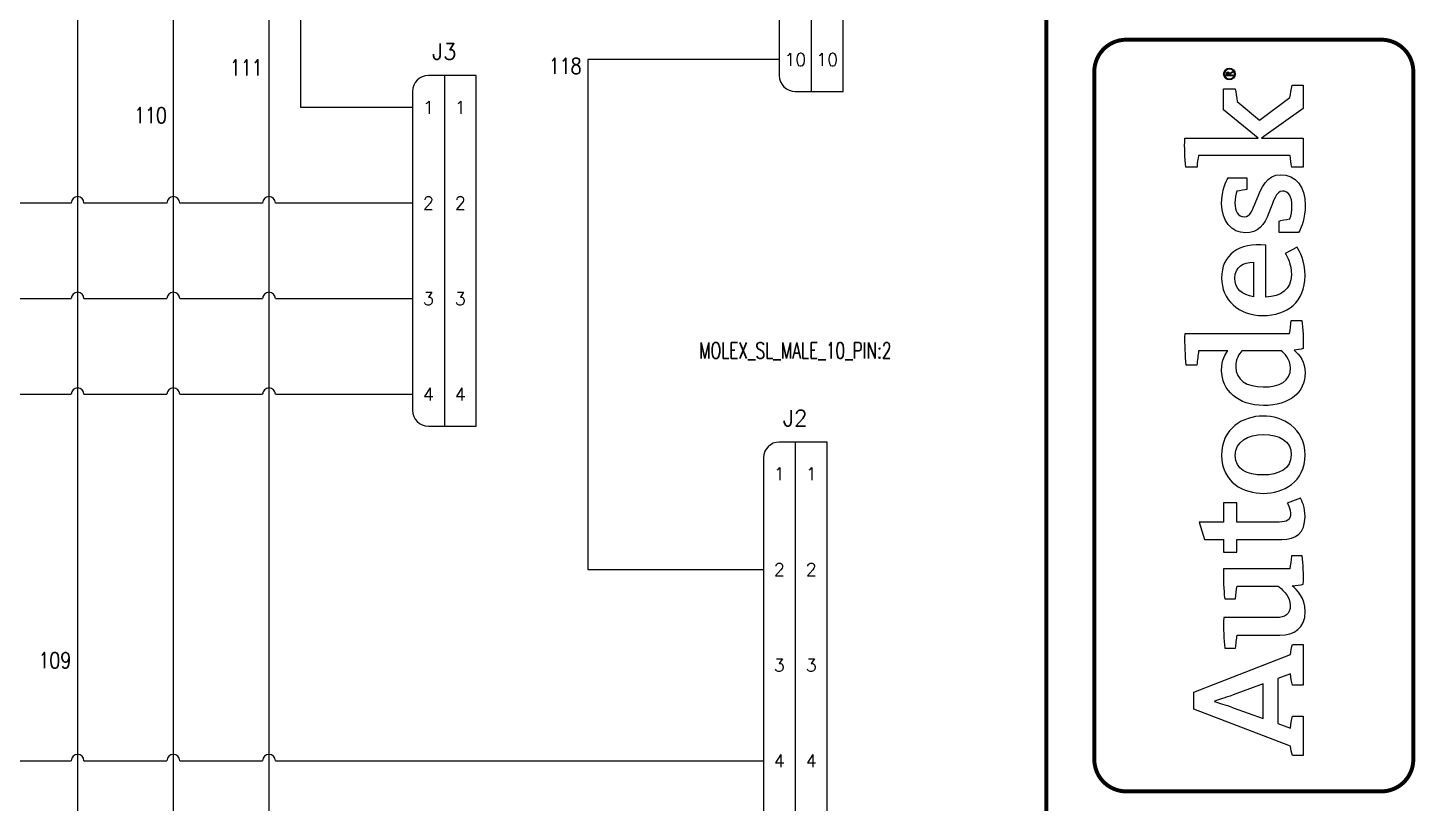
# Model space of a CAD drawing. Header units: inches. Extents: x 0 to 33.5, y 0 to 22.4.
# Drawn here: x 22.61 to 33.48, y 5.79 to 11.88 of the extents above; entities that cross this region are included whole.
import ezdxf
from ezdxf.enums import TextEntityAlignment as Align

# ---------------------------------------------------------------- set-up
doc = ezdxf.new("R2010")
doc.units = ezdxf.units.IN
doc.header["$MEASUREMENT"] = 0
for name, color, linetype in [('16AWG-GRNYEL', 60, 'Continuous'), ('18AWG-GRY', 9, 'Continuous'), ('20AWG-BLU', 4, 'Continuous'), ('20AWG-GRN', 3, 'Continuous'), ('20AWG-ORG', 30, 'Continuous'), ('20AWG-RED', 1, 'Continuous'), ('20AWG-VIO', 6, 'Continuous'), ('20AWG-YEL', 2, 'Continuous'), ('DESC', 150, 'Continuous'), ('LAYER_1', 160, 'Continuous'), ('MISC', 7, 'Continuous'), ('SYMS', 7, 'Continuous'), ('TAGS', 150, 'Continuous'), ('TERMS', 123, 'Continuous'), ('TITLE', 7, 'Continuous'), ('WIRENO', 72, 'Continuous')]:
    doc.layers.add(name, color=color, linetype=linetype)
doc.styles.add('ITALIC', font='ITALIC')
doc.styles.add('SIMPLEX', font='SIMPLEX')
doc.styles.add('WD', font='romans.shx')

# ---------------------------------------------------------------- blocks, each defined once
blk = doc.blocks.new('AI9-BLK2')
at = {"layer": 'LAYER_1', "color": 7}
blk.add_circle((0, 0), 2.03, dxfattribs=at)
blk.add_open_spline([(1.73, 0), (1.73, -1.02), (0.99, -1.75), (-0.01, -1.75), (-0.99, -1.75), (-1.73, -1.02), (-1.73, 0), (-1.73, 1.01), (-0.99, 1.75), (-0.01, 1.75), (0.99, 1.75), (1.73, 1.01), (1.73, 0)], degree=3, knots=[0, 0, 0, 0, 1, 1, 1, 2, 2, 2, 3, 3, 3, 4, 4, 4, 4], dxfattribs=at)
blk = doc.blocks.new('AI9-BLK1')
at = {"layer": 'LAYER_1', "color": 7}
for points, knots in [([(0.67, -1.05), (0.67, -1.05), (0.18, -0.36), (0.18, -0.36), (0.09, -0.24), (0.03, -0.15), (-0.06, -0.08), (0.29, -0.04), (0.5, 0.15), (0.5, 0.46), (0.5, 0.77), (0.28, 1.05), (-0.15, 1.05), (-0.15, 1.05), (-0.84, 1.05), (-0.84, 1.05), (-0.84, 1.05), (-0.84, -1.05), (-0.84, -1.05), (-0.84, -1.05), (-0.54, -1.05), (-0.54, -1.05), (-0.54, -1.05), (-0.54, -0.11), (-0.54, -0.11), (-0.37, -0.11), (-0.31, -0.16), (-0.2, -0.31), (-0.2, -0.31), (0.3, -1.05), (0.3, -1.05), (0.3, -1.05), (0.67, -1.05), (0.67, -1.05)], [0, 0, 0, 0, 1, 1, 1, 2, 2, 2, 3, 3, 3, 4, 4, 4, 5, 5, 5, 6, 6, 6, 7, 7, 7, 8, 8, 8, 9, 9, 9, 10, 10, 10, 11, 11, 11, 11]), ([(0.17, 0.46), (0.17, 0.16), (-0.08, 0.13), (-0.32, 0.13), (-0.32, 0.13), (-0.54, 0.13), (-0.54, 0.13), (-0.54, 0.13), (-0.54, 0.79), (-0.54, 0.79), (-0.54, 0.79), (-0.22, 0.79), (-0.22, 0.79), (0.06, 0.79), (0.17, 0.66), (0.17, 0.46)], [0, 0, 0, 0, 1, 1, 1, 2, 2, 2, 3, 3, 3, 4, 4, 4, 5, 5, 5, 5])]:
    blk.add_open_spline(points, degree=3, knots=knots, dxfattribs=at)
blk = doc.blocks.new('LOGO')
for points, knots in [([(147.12, 4.68), (147.07, 5.37), (147.05, 6.12), (147.05, 6.92), (147.05, 6.92), (147.05, 41.08), (147.05, 41.08), (143.39, 41.25), (139.27, 41.02), (136.06, 40.68), (136.06, 40.68), (136.06, 36.96), (136.06, 36.96), (137.72, 36.84), (139.61, 36.61), (140.98, 36.38), (140.98, 36.38), (140.99, 36.38), (140.99, 36.38), (140.99, 36.38), (140.99, 26.2), (140.99, 26.2), (139.96, 27.06), (137.95, 28.38), (134.29, 28.38), (127.26, 28.38), (121.99, 22.6), (121.99, 13.79), (121.99, 4.52), (126.57, -0.69), (133.38, -0.69), (137.1, -0.69), (139.61, 1.09), (141.27, 3.09), (141.33, 2.12), (141.61, 0.63), (141.84, 0), (145.22, -0.17), (148.71, 0.06), (151.68, 0.4), (151.68, 0.4), (151.68, 4.12), (151.68, 4.12), (150.22, 4.23), (148.43, 4.45), (147.12, 4.68)], [0, 0, 0, 0, 1, 1, 1, 2, 2, 2, 3, 3, 3, 4, 4, 4, 5, 5, 5, 6, 6, 6, 7, 7, 7, 8, 8, 8, 9, 9, 9, 10, 10, 10, 11, 11, 11, 12, 12, 12, 13, 13, 13, 14, 14, 14, 15, 15, 15, 15]), ([(229.37, 4.57), (229.37, 4.57), (221.51, 15.23), (221.51, 15.23), (221.51, 15.23), (227.98, 23.01), (227.98, 23.01), (229.35, 23.12), (231.27, 23.34), (232.41, 23.63), (232.41, 23.63), (232.41, 27.69), (232.41, 27.69), (232.41, 27.69), (225.02, 27.69), (225.02, 27.69), (225.02, 27.69), (215.2, 15.61), (215.2, 15.61), (215.2, 15.61), (215.2, 41.19), (215.2, 41.19), (211.84, 41.34), (208.17, 41.17), (205.13, 40.88), (205.13, 40.88), (205.13, 36.94), (205.13, 36.94), (206.54, 36.82), (208.02, 36.64), (209.13, 36.45), (209.13, 36.45), (209.13, 4.51), (209.13, 4.51), (207.75, 4.41), (206.35, 4.21), (205.07, 3.95), (205.07, 3.95), (205.07, 0), (205.07, 0), (205.07, 0), (215.2, 0), (215.2, 0), (215.2, 0), (215.2, 14.46), (215.2, 14.46), (215.2, 14.46), (225.55, 0), (225.55, 0), (225.55, 0), (233.71, 0), (233.71, 0), (233.71, 0), (233.71, 3.82), (233.71, 3.82), (232.17, 4.17), (230.63, 4.4), (229.37, 4.57)], [0, 0, 0, 0, 1, 1, 1, 2, 2, 2, 3, 3, 3, 4, 4, 4, 5, 5, 5, 6, 6, 6, 7, 7, 7, 8, 8, 8, 9, 9, 9, 10, 10, 10, 11, 11, 11, 12, 12, 12, 13, 13, 13, 14, 14, 14, 15, 15, 15, 16, 16, 16, 17, 17, 17, 18, 18, 18, 19, 19, 19, 19]), ([(35.2, 4.35), (35.2, 4.35), (22.07, 38.1), (22.07, 38.1), (22.07, 38.1), (16.08, 38.1), (16.08, 38.1), (16.08, 38.1), (3.2, 4.35), (3.2, 4.35), (2.17, 4.23), (0.92, 4), (0, 3.72), (0, 3.72), (0, 0), (0, 0), (0, 0), (13.72, 0), (13.72, 0), (13.72, 0), (13.72, 3.72), (13.72, 3.72), (12.41, 4), (10.86, 4.29), (9.49, 4.4), (9.49, 4.4), (11.09, 8.81), (11.09, 8.81), (11.09, 8.81), (26.77, 8.81), (26.77, 8.81), (26.77, 8.81), (28.39, 4.35), (28.39, 4.35), (27.02, 4.23), (25.77, 4), (24.51, 3.72), (24.51, 3.72), (24.51, 0), (24.51, 0), (24.51, 0), (38.69, 0), (38.69, 0), (38.69, 0), (38.69, 3.72), (38.69, 3.72), (37.89, 3.95), (36, 4.35), (35.2, 4.35)], [0, 0, 0, 0, 1, 1, 1, 2, 2, 2, 3, 3, 3, 4, 4, 4, 5, 5, 5, 6, 6, 6, 7, 7, 7, 8, 8, 8, 9, 9, 9, 10, 10, 10, 11, 11, 11, 12, 12, 12, 13, 13, 13, 14, 14, 14, 15, 15, 15, 16, 16, 16, 16]), ([(70.82, 23.06), (70.82, 23.06), (70.82, 27.69), (70.82, 27.69), (70.82, 27.69), (75.28, 27.69), (75.28, 27.69), (75.28, 27.69), (75.28, 34.33), (75.28, 34.33), (75.28, 34.33), (81.35, 36.24), (81.35, 36.24), (81.35, 36.24), (81.35, 27.69), (81.35, 27.69), (81.35, 27.69), (88.04, 27.69), (88.04, 27.69), (88.04, 27.69), (88.04, 23.06), (88.04, 23.06), (88.04, 23.06), (81.35, 23.06), (81.35, 23.06), (81.35, 23.06), (81.35, 8.35), (81.35, 8.35), (81.35, 5.61), (82.09, 4.35), (84.32, 4.35), (85.98, 4.35), (87.47, 5.15), (87.98, 5.49), (87.98, 5.49), (89.7, 0.92), (89.7, 0.92), (88.67, 0.34), (86.5, -0.69), (83.24, -0.69), (77.57, -0.69), (75.28, 2.4), (75.28, 7.38), (75.28, 7.38), (75.28, 23.06), (75.28, 23.06), (75.28, 23.06), (70.82, 23.06), (70.82, 23.06)], [0, 0, 0, 0, 1, 1, 1, 2, 2, 2, 3, 3, 3, 4, 4, 4, 5, 5, 5, 6, 6, 6, 7, 7, 7, 8, 8, 8, 9, 9, 9, 10, 10, 10, 11, 11, 11, 12, 12, 12, 13, 13, 13, 14, 14, 14, 15, 15, 15, 16, 16, 16, 16]), ([(12.84, 13.84), (12.84, 13.84), (16.64, 24.31), (16.64, 24.31), (17.79, 27.46), (18.19, 28.83), (18.82, 30.89), (18.82, 30.89), (18.93, 30.89), (18.93, 30.89), (19.56, 28.89), (19.96, 27.52), (21.1, 24.31), (21.1, 24.31), (24.91, 13.84), (24.91, 13.84), (24.91, 13.84), (12.84, 13.84), (12.84, 13.84)], [0, 0, 0, 0, 1, 1, 1, 2, 2, 2, 3, 3, 3, 4, 4, 4, 5, 5, 5, 6, 6, 6, 6]), ([(59.65, -0.06), (59.48, 0.63), (59.2, 2.57), (59.14, 3.83), (57.76, 2), (54.9, -0.74), (50.21, -0.74), (44.21, -0.74), (41.98, 3.15), (41.98, 8.07), (41.98, 8.07), (41.98, 22.94), (41.98, 22.94), (40.6, 23.17), (38.77, 23.4), (37.34, 23.51), (37.34, 23.51), (37.34, 27.29), (37.34, 27.29), (40.32, 27.57), (44.38, 27.8), (48.04, 27.63), (48.04, 27.63), (48.04, 9.33), (48.04, 9.33), (48.04, 6.24), (49.13, 4.46), (52.27, 4.46), (55.76, 4.46), (58.39, 7.89), (58.97, 8.64), (58.97, 8.64), (58.97, 23), (58.97, 23), (57.76, 23.17), (56.05, 23.4), (54.62, 23.51), (54.62, 23.51), (54.62, 27.29), (54.62, 27.29), (57.59, 27.69), (61.54, 27.8), (65.03, 27.69), (65.03, 27.69), (65.03, 4.63), (65.03, 4.63), (66.35, 4.4), (68.12, 4.18), (69.61, 4.06), (69.61, 4.06), (69.61, 0.34), (69.61, 0.34), (66.69, 0), (62.97, -0.23), (59.65, -0.06)], [0, 0, 0, 0, 1, 1, 1, 2, 2, 2, 3, 3, 3, 4, 4, 4, 5, 5, 5, 6, 6, 6, 7, 7, 7, 8, 8, 8, 9, 9, 9, 10, 10, 10, 11, 11, 11, 12, 12, 12, 13, 13, 13, 14, 14, 14, 15, 15, 15, 16, 16, 16, 17, 17, 17, 18, 18, 18, 18]), ([(104.75, -0.69), (95.2, -0.69), (91.36, 6.98), (91.36, 13.79), (91.36, 20.6), (95.08, 28.38), (104.64, 28.38), (114.13, 28.38), (118.31, 20.77), (118.31, 13.96), (118.31, 7.21), (114.25, -0.69), (104.75, -0.69)], [0, 0, 0, 0, 1, 1, 1, 2, 2, 2, 3, 3, 3, 4, 4, 4, 4]), ([(167.59, 4.06), (171.42, 4.06), (173.77, 5.49), (175.03, 6.24), (175.03, 6.24), (177.14, 2.06), (177.14, 2.06), (175.54, 1.09), (172.57, -0.69), (167.19, -0.69), (158.15, -0.69), (153.35, 5.49), (153.35, 14.02), (153.35, 22.48), (158.9, 28.38), (166.45, 28.38), (174.57, 28.38), (178.75, 22.48), (177.89, 12.93), (177.89, 12.93), (159.75, 12.93), (159.75, 12.93), (160.04, 7.89), (162.33, 4.06), (167.59, 4.06)], [0, 0, 0, 0, 1, 1, 1, 2, 2, 2, 3, 3, 3, 4, 4, 4, 5, 5, 5, 6, 6, 6, 7, 7, 7, 8, 8, 8, 8]), ([(193.34, 16.37), (190.23, 17.59), (187.77, 18.32), (187.77, 20.51), (187.77, 22.57), (189.85, 23.75), (192.61, 23.75), (194.13, 23.75), (195.63, 23.45), (196.75, 23.05), (196.92, 21.88), (197.07, 20.09), (197.32, 19.59), (197.32, 19.59), (201.33, 19.59), (201.33, 19.59), (201.33, 19.59), (201.33, 26.12), (201.33, 26.12), (200.23, 26.79), (197.13, 28.37), (192.35, 28.37), (186.46, 28.37), (182.17, 24.96), (182.17, 20.07), (182.17, 15.66), (184.93, 13.39), (189.13, 11.89), (193.39, 10.37), (196.74, 9.33), (196.74, 7.16), (196.74, 5.06), (194.96, 3.86), (191.41, 3.86), (189.95, 3.86), (188.14, 4.14), (187.03, 4.55), (186.85, 5.85), (186.59, 7.84), (186.3, 8.37), (186.3, 8.37), (182.29, 8.37), (182.29, 8.37), (182.29, 8.37), (182.29, 1.6), (182.29, 1.6), (182.29, 1.6), (182.29, 1.6), (182.29, 1.6), (184.06, 0.46), (187.46, -0.76), (191.78, -0.76), (198.3, -0.76), (202.45, 2.57), (202.45, 7.83), (202.45, 12.53), (197.83, 14.62), (193.34, 16.37)], [0, 0, 0, 0, 1, 1, 1, 2, 2, 2, 3, 3, 3, 4, 4, 4, 5, 5, 5, 6, 6, 6, 7, 7, 7, 8, 8, 8, 9, 9, 9, 10, 10, 10, 11, 11, 11, 12, 12, 12, 13, 13, 13, 14, 14, 14, 15, 15, 15, 16, 16, 16, 17, 17, 17, 18, 18, 18, 19, 19, 19, 19]), ([(104.52, 23.63), (99.6, 23.63), (97.77, 19.45), (97.77, 13.96), (97.77, 8.47), (99.89, 4.12), (104.81, 4.12), (109.78, 4.12), (111.84, 8.24), (111.84, 13.79), (111.84, 19.28), (109.5, 23.63), (104.52, 23.63)], [0, 0, 0, 0, 1, 1, 1, 2, 2, 2, 3, 3, 3, 4, 4, 4, 4]), ([(140.99, 7.61), (140.3, 6.69), (138.18, 4.35), (135.04, 4.35), (130.46, 4.35), (128.46, 8.12), (128.46, 13.84), (128.46, 19.62), (130.92, 23.46), (135.38, 23.46), (138.3, 23.46), (139.9, 22.31), (140.99, 21.34), (140.99, 21.34), (140.99, 7.61), (140.99, 7.61)], [0, 0, 0, 0, 1, 1, 1, 2, 2, 2, 3, 3, 3, 4, 4, 4, 5, 5, 5, 5]), ([(172, 17.28), (171.88, 20.77), (170.39, 23.74), (166.33, 23.74), (162.61, 23.74), (160.55, 21.22), (159.92, 17.28), (159.92, 17.28), (172, 17.28), (172, 17.28)], [0, 0, 0, 0, 1, 1, 1, 2, 2, 2, 3, 3, 3, 3])]:
    blk.add_open_spline(points, degree=3, knots=knots)
for name, p in [('AI9-BLK2', (237.56, 25.66)), ('AI9-BLK1', (237.76, 25.67))]:
    blk.add_blockref(name, p)
blk = doc.blocks.new('NO_NUM_acade_title')
at = {"layer": 'TITLE', "const_width": 0.0312}
blk.add_lwpolyline([(30.594, 0.281), (30.594, 22.177), (30.344, 22.427), (0.281, 22.427), (0.031, 22.177), (0.031, 0.281), (0.281, 0.031), (30.344, 0.031)], close=True, dxfattribs=at)
for points in [[(31.219, 11.781, 0.414214), (30.969, 11.531, 0.414214)], [(33.469, 11.531, 0.414214), (33.219, 11.781, 0.414214)], [(30.969, 6.135, 0.414214), (31.219, 5.885, 0.414214)], [(33.219, 5.885, 0.414214), (33.469, 6.135, 0.414214)]]:
    blk.add_lwpolyline(points, format="xyb", dxfattribs=at)
for points in [[(31.219, 11.781), (33.219, 11.781)], [(31.219, 5.885), (33.219, 5.885)]]:
    blk.add_lwpolyline(points, dxfattribs=at)
at = {"layer": 'TITLE', "color": 7, "const_width": 0.0312}
for points in [[(30.969, 11.531), (30.969, 6.135)], [(33.469, 11.531), (33.469, 6.135)]]:
    blk.add_lwpolyline(points, dxfattribs=at)
at = {"xscale": 0.02250000000000085, "yscale": 0.02250000000000085, "zscale": 0.02250000000000085, "rotation": 90}
blk.add_blockref('LOGO', (32.605, 6.167), dxfattribs=at)
at = {"layer": 'TITLE', "color": 1, "style": 'ITALIC'}
for tag, height, p in [('TITLE#1', 0.125, (32.156, 3.406)), ('TITLE#2', 0.125, (32.156, 3.204)), ('TITLE#3', 0.125, (32.156, 3.001)), ('TITLE#4', 0.125, (32.156, 2.799)), ('DWG#', 0.2, (32.156, 0.826))]:
    blk.add_attdef(tag, text='', height=height, dxfattribs=at).set_placement(p, align=Align.CENTER)
at = {"layer": 'TITLE', "color": 1, "style": 'SIMPLEX'}
blk.add_attdef('CAD#', (30.826, 1.958), '', height=0.0938, rotation=90, dxfattribs=at)
at = {"layer": 'TITLE', "color": 1}
for tag, p, height, style in [('ENGINEER', (31.237, 1.958), 0.0938, 'ITALIC'), ('CHKDBY', (32.424, 1.958), 0.0938, 'ITALIC'), ('JOB#', (31.464, 1.644), 0.0938, 'SIMPLEX'), ('DRAWNBY', (32.494, 1.644), 0.0938, 'ITALIC'), ('SCALE', (31.353, 1.344), 0.0938, 'SIMPLEX'), ('DATE', (32.408, 1.344), 0.0938, 'SIMPLEX'), ('SHTS', (32.532, 0.25), 0.2, 'ITALIC')]:
    blk.add_attdef(tag, p, '', height=height, dxfattribs=dict(at, style=style))
at = {"layer": 'TITLE', "color": 1, "style": 'ITALIC'}
blk.add_attdef('SH#', text='', height=0.2, dxfattribs=at).set_placement((31.881, 0.25), align=Align.RIGHT)
at = {"layer": 'TITLE', "color": 7, "flags": 9}
blk.add_attdef('WD_TB', (31.219, 0.031), '', height=0.125, dxfattribs=at)
blk = doc.blocks.new('HCN1_1PJ_1D91')
at = {"layer": 'SYMS'}
for p, q in [((0, 0.25), (0, -7)), ((0.25, -7), (0.25, 0.25)), ((-0.25, 0.125), (-0.25, -6.875)), ((-0.125, -7), (0.25, -7))]:
    blk.add_line(p, q, dxfattribs=at)
blk.add_arc((-0.125, -6.875), 0.125, 180, 270, dxfattribs=at)
at = {"style": 'WD', "flags": 1}
blk.add_attdef('WD_JUMPERS', (0, 0), '', height=0.01, dxfattribs=at)
at = {"layer": 'SYMS', "style": 'WD', "width": 0.7}
for tag, p in [('INST', (-0.006, 1.25)), ('LOC', (-0.006, 1.08)), ('DESC1', (0, 0.906)), ('DESC2', (0, 0.725)), ('DESC3', (0, 0.55))]:
    blk.add_attdef(tag, text='', height=0.125, dxfattribs=at).set_placement(p, align=Align.CENTER)
at = {"layer": 'SYMS', "style": 'WD'}
blk.add_attdef('TAG1', text='', height=0.125, dxfattribs=at).set_placement((0, 0.375), align=Align.CENTER)
at = {"layer": 'SYMS', "linetype": 'Continuous', "style": 'WD', "flags": 8}
for tag, p in [('TERMDESC01P', (-0.35, 0.05)), ('TERMDESC02P', (-0.35, -0.7)), ('TERMDESC03P', (-0.35, -1.45)), ('TERMDESC04P', (-0.35, -2.2)), ('TERMDESC05P', (-0.35, -2.95)), ('TERMDESC06P', (-0.35, -3.7)), ('TERMDESC07P', (-0.35, -4.45)), ('TERMDESC08P', (-0.35, -5.2)), ('TERMDESC09P', (-0.35, -5.95)), ('TERMDESC10P', (-0.35, -6.7))]:
    blk.add_attdef(tag, text='', height=0.1, dxfattribs=at).set_placement(p, align=Align.RIGHT)
at = {"layer": 'SYMS', "style": 'WD'}
for tag, p, flags in [('ACE_FLAG', (0.048, 0.134), 9), ('FAMILY', (0.048, 0.121), 9), ('WDBLKNAM', (0.175, 0.125), 9), ('X4TERM01P', (-0.25, 0), 1), ('GENDER', (0.109, 0.08), 9), ('X1TERM01J', (0.25, 0), 1), ('X4TERM02P', (-0.25, -0.75), 1), ('X1TERM02J', (0.25, -0.75), 1), ('X4TERM03P', (-0.25, -1.5), 1), ('X1TERM03J', (0.25, -1.5), 1), ('X4TERM04P', (-0.25, -2.25), 1), ('X1TERM04J', (0.25, -2.25), 1), ('X4TERM05P', (-0.25, -3), 1), ('X1TERM05J', (0.25, -3), 1), ('X4TERM06P', (-0.25, -3.75), 1), ('X1TERM06J', (0.25, -3.75), 1), ('X4TERM07P', (-0.25, -4.5), 1), ('X1TERM07J', (0.25, -4.5), 1), ('X4TERM08P', (-0.25, -5.25), 1), ('X1TERM08J', (0.25, -5.25), 1), ('X4TERM09P', (-0.25, -6), 1), ('X1TERM09J', (0.25, -6), 1), ('X4TERM10P', (-0.25, -6.75), 1), ('X1TERM10J', (0.25, -6.75), 1), ('X8LINK', (0, -7.125), 1)]:
    blk.add_attdef(tag, p, '', height=0.01, dxfattribs=dict(at, flags=flags))
at = {"layer": 'SYMS', "linetype": 'Continuous', "style": 'WD', "flags": 8}
for tag, p in [('TERMDESC01J', (0.35, 0.05)), ('TERMDESC02J', (0.35, -0.7)), ('TERMDESC03J', (0.35, -1.45)), ('TERMDESC04J', (0.35, -2.2)), ('TERMDESC05J', (0.35, -2.95)), ('TERMDESC06J', (0.35, -3.7)), ('TERMDESC07J', (0.35, -4.45)), ('TERMDESC08J', (0.35, -5.2)), ('TERMDESC09J', (0.35, -5.95)), ('TERMDESC10J', (0.35, -6.7))]:
    blk.add_attdef(tag, p, '', height=0.1, dxfattribs=at)
for tag, p in [('TERM01P', (-0.125, 0)), ('TERM01J', (0.125, 0)), ('TERM02P', (-0.125, -0.75)), ('TERM02J', (0.125, -0.75)), ('TERM03P', (-0.125, -1.5)), ('TERM03J', (0.125, -1.5)), ('TERM04P', (-0.125, -2.25)), ('TERM04J', (0.125, -2.25)), ('TERM05P', (-0.125, -3)), ('TERM05J', (0.125, -3)), ('TERM06P', (-0.125, -3.75)), ('TERM06J', (0.125, -3.75)), ('TERM07P', (-0.125, -4.5)), ('TERM07J', (0.125, -4.5)), ('TERM08P', (-0.125, -5.25)), ('TERM08J', (0.125, -5.25)), ('TERM09P', (-0.125, -6)), ('TERM09J', (0.125, -6)), ('TERM10P', (-0.125, -6.75)), ('TERM10J', (0.125, -6.75))]:
    blk.add_attdef(tag, text='', height=0.1, dxfattribs=at).set_placement(p, align=Align.MIDDLE_CENTER)
at = {"layer": 'SYMS', "color": 7, "style": 'WD'}
for tag, p in [('X4_TINY_DOT_DONT_REMOVE_01P', (-0.25, 0)), ('X1_TINY_DOT_DONT_REMOVE_01J', (0.25, 0)), ('X4_TINY_DOT_DONT_REMOVE_02P', (-0.25, -0.75)), ('X1_TINY_DOT_DONT_REMOVE_02J', (0.25, -0.75)), ('X4_TINY_DOT_DONT_REMOVE_03P', (-0.25, -1.5)), ('X1_TINY_DOT_DONT_REMOVE_03J', (0.25, -1.5)), ('X4_TINY_DOT_DONT_REMOVE_04P', (-0.25, -2.25)), ('X1_TINY_DOT_DONT_REMOVE_04J', (0.25, -2.25)), ('X4_TINY_DOT_DONT_REMOVE_05P', (-0.25, -3)), ('X1_TINY_DOT_DONT_REMOVE_05J', (0.25, -3)), ('X4_TINY_DOT_DONT_REMOVE_06P', (-0.25, -3.75)), ('X1_TINY_DOT_DONT_REMOVE_06J', (0.25, -3.75)), ('X4_TINY_DOT_DONT_REMOVE_07P', (-0.25, -4.5)), ('X1_TINY_DOT_DONT_REMOVE_07J', (0.25, -4.5)), ('X4_TINY_DOT_DONT_REMOVE_08P', (-0.25, -5.25)), ('X1_TINY_DOT_DONT_REMOVE_08J', (0.25, -5.25)), ('X4_TINY_DOT_DONT_REMOVE_09P', (-0.25, -6)), ('X1_TINY_DOT_DONT_REMOVE_09J', (0.25, -6)), ('X4_TINY_DOT_DONT_REMOVE_10P', (-0.25, -6.75)), ('X1_TINY_DOT_DONT_REMOVE_10J', (0.25, -6.75))]:
    blk.add_attdef(tag, p, '', height=0.0001, dxfattribs=at)
at = {"layer": 'SYMS', "linetype": 'Continuous', "style": 'WD', "flags": 9}
for tag, p in [('ASSYCODE', (0.046, 0.065)), ('MFG', (0.051, 0.078)), ('CAT', (0.052, 0.098))]:
    blk.add_attdef(tag, text='', height=0.01, dxfattribs=at).set_placement(p, align=Align.CENTER)
at = {"layer": 'SYMS', "linetype": 'Continuous', "style": 'WD', "flags": 8}
for tag, p in [('X4WIRE01P', (-0.35, -0.05)), ('X4WIRE02P', (-0.35, -0.8)), ('X4WIRE03P', (-0.35, -1.55)), ('X4WIRE04P', (-0.35, -2.3)), ('X4WIRE05P', (-0.35, -3.05)), ('X4WIRE06P', (-0.35, -3.8)), ('X4WIRE07P', (-0.35, -4.55)), ('X4WIRE08P', (-0.35, -5.3)), ('X4WIRE09P', (-0.35, -6.05)), ('X4WIRE10P', (-0.35, -6.8))]:
    blk.add_attdef(tag, text='', height=0.1, dxfattribs=at).set_placement(p, align=Align.TOP_RIGHT)
for tag, p in [('X1WIRE01J', (0.35, -0.05)), ('X1WIRE02J', (0.35, -0.8)), ('X1WIRE03J', (0.35, -1.55)), ('X1WIRE04J', (0.35, -2.3)), ('X1WIRE05J', (0.35, -3.05)), ('X1WIRE06J', (0.35, -3.8)), ('X1WIRE07J', (0.35, -4.55)), ('X1WIRE08J', (0.35, -5.3)), ('X1WIRE09J', (0.35, -6.05)), ('X1WIRE10J', (0.35, -6.8))]:
    blk.add_attdef(tag, text='', height=0.1, dxfattribs=at).set_placement(p, align=Align.TOP_LEFT)
blk = doc.blocks.new('HCN1_1PJ_1F5A')
at = {"layer": 'SYMS'}
for p, q in [((0.25, 0.25), (-0.125, 0.25)), ((0, 0.25), (0, -2.5)), ((0.25, -2.5), (0.25, 0.25)), ((-0.25, 0.125), (-0.25, -2.375)), ((-0.125, -2.5), (0.25, -2.5))]:
    blk.add_line(p, q, dxfattribs=at)
for centre, start, end in [((-0.125, 0.125), 90, 180), ((-0.125, -2.375), 180, 270)]:
    blk.add_arc(centre, 0.125, start, end, dxfattribs=at)
at = {"style": 'WD', "flags": 1}
blk.add_attdef('WD_JUMPERS', (0, 0), '', height=0.01, dxfattribs=at)
at = {"layer": 'SYMS', "style": 'WD', "width": 0.7}
for tag, p in [('INST', (-0.006, 1.25)), ('LOC', (-0.006, 1.08)), ('DESC1', (0, 0.906)), ('DESC2', (0, 0.725)), ('DESC3', (0, 0.55))]:
    blk.add_attdef(tag, text='', height=0.125, dxfattribs=at).set_placement(p, align=Align.CENTER)
at = {"layer": 'SYMS', "style": 'WD'}
blk.add_attdef('TAG1', text='', height=0.125, dxfattribs=at).set_placement((0, 0.375), align=Align.CENTER)
at = {"layer": 'SYMS', "linetype": 'Continuous', "style": 'WD', "flags": 8}
for tag, p in [('TERMDESC01P', (-0.35, 0.05)), ('TERMDESC02P', (-0.35, -0.7)), ('TERMDESC03P', (-0.35, -1.45)), ('TERMDESC04P', (-0.35, -2.2))]:
    blk.add_attdef(tag, text='', height=0.1, dxfattribs=at).set_placement(p, align=Align.RIGHT)
at = {"layer": 'SYMS', "style": 'WD'}
for tag, p, flags in [('ACE_FLAG', (0.048, 0.134), 9), ('FAMILY', (0.048, 0.121), 9), ('WDBLKNAM', (0.175, 0.125), 9), ('X4TERM01P', (-0.25, 0), 1), ('GENDER', (0.109, 0.08), 9), ('X1TERM01J', (0.25, 0), 1), ('X4TERM02P', (-0.25, -0.75), 1), ('X1TERM02J', (0.25, -0.75), 1), ('X4TERM03P', (-0.25, -1.5), 1), ('X1TERM03J', (0.25, -1.5), 1), ('X4TERM04P', (-0.25, -2.25), 1), ('X1TERM04J', (0.25, -2.25), 1), ('X8LINK', (0, -2.625), 1)]:
    blk.add_attdef(tag, p, '', height=0.01, dxfattribs=dict(at, flags=flags))
at = {"layer": 'SYMS', "linetype": 'Continuous', "style": 'WD', "flags": 8}
for tag, p in [('TERMDESC01J', (0.35, 0.05)), ('TERMDESC02J', (0.35, -0.7)), ('TERMDESC03J', (0.35, -1.45)), ('TERMDESC04J', (0.35, -2.2))]:
    blk.add_attdef(tag, p, '', height=0.1, dxfattribs=at)
for tag, p in [('TERM01P', (-0.125, 0)), ('TERM01J', (0.125, 0)), ('TERM02P', (-0.125, -0.75)), ('TERM02J', (0.125, -0.75)), ('TERM03P', (-0.125, -1.5)), ('TERM03J', (0.125, -1.5)), ('TERM04P', (-0.125, -2.25)), ('TERM04J', (0.125, -2.25))]:
    blk.add_attdef(tag, text='', height=0.1, dxfattribs=at).set_placement(p, align=Align.MIDDLE_CENTER)
at = {"layer": 'SYMS', "color": 7, "style": 'WD'}
for tag, p in [('X4_TINY_DOT_DONT_REMOVE_01P', (-0.25, 0)), ('X1_TINY_DOT_DONT_REMOVE_01J', (0.25, 0)), ('X4_TINY_DOT_DONT_REMOVE_02P', (-0.25, -0.75)), ('X1_TINY_DOT_DONT_REMOVE_02J', (0.25, -0.75)), ('X4_TINY_DOT_DONT_REMOVE_03P', (-0.25, -1.5)), ('X1_TINY_DOT_DONT_REMOVE_03J', (0.25, -1.5)), ('X4_TINY_DOT_DONT_REMOVE_04P', (-0.25, -2.25)), ('X1_TINY_DOT_DONT_REMOVE_04J', (0.25, -2.25))]:
    blk.add_attdef(tag, p, '', height=0.0001, dxfattribs=at)
at = {"layer": 'SYMS', "linetype": 'Continuous', "style": 'WD', "flags": 9}
for tag, p in [('ASSYCODE', (0.046, 0.065)), ('MFG', (0.051, 0.078)), ('CAT', (0.052, 0.098))]:
    blk.add_attdef(tag, text='', height=0.01, dxfattribs=at).set_placement(p, align=Align.CENTER)
at = {"layer": 'SYMS', "linetype": 'Continuous', "style": 'WD', "flags": 8}
for tag, p in [('X4WIRE01P', (-0.35, -0.05)), ('X4WIRE02P', (-0.35, -0.8)), ('X4WIRE03P', (-0.35, -1.55)), ('X4WIRE04P', (-0.35, -2.3))]:
    blk.add_attdef(tag, text='', height=0.1, dxfattribs=at).set_placement(p, align=Align.TOP_RIGHT)
for tag, p in [('X1WIRE01J', (0.35, -0.05)), ('X1WIRE02J', (0.35, -0.8)), ('X1WIRE03J', (0.35, -1.55)), ('X1WIRE04J', (0.35, -2.3))]:
    blk.add_attdef(tag, text='', height=0.1, dxfattribs=at).set_placement(p, align=Align.TOP_LEFT)
blk = doc.blocks.new('HCN1_1PJ_25D4')
at = {"layer": 'SYMS'}
for p, q in [((0.25, 0.25), (-0.125, 0.25)), ((0, 0.25), (0, -7)), ((0.25, -7), (0.25, 0.25)), ((-0.25, 0.125), (-0.25, -6.875))]:
    blk.add_line(p, q, dxfattribs=at)
blk.add_arc((-0.125, 0.125), 0.125, 90, 180, dxfattribs=at)
at = {"style": 'WD', "flags": 1}
blk.add_attdef('WD_JUMPERS', (0, 0), '', height=0.01, dxfattribs=at)
at = {"layer": 'SYMS', "style": 'WD', "width": 0.7}
for tag, p in [('INST', (-0.006, 1.25)), ('LOC', (-0.006, 1.08)), ('DESC1', (0, 0.906)), ('DESC2', (0, 0.725)), ('DESC3', (0, 0.55))]:
    blk.add_attdef(tag, text='', height=0.125, dxfattribs=at).set_placement(p, align=Align.CENTER)
at = {"layer": 'SYMS', "style": 'WD'}
blk.add_attdef('TAG1', text='', height=0.125, dxfattribs=at).set_placement((0, 0.375), align=Align.CENTER)
at = {"layer": 'SYMS', "linetype": 'Continuous', "style": 'WD', "flags": 8}
for tag, p in [('TERMDESC01P', (-0.35, 0.05)), ('TERMDESC02P', (-0.35, -0.7)), ('TERMDESC03P', (-0.35, -1.45)), ('TERMDESC04P', (-0.35, -2.2)), ('TERMDESC05P', (-0.35, -2.95)), ('TERMDESC06P', (-0.35, -3.7)), ('TERMDESC07P', (-0.35, -4.45)), ('TERMDESC08P', (-0.35, -5.2)), ('TERMDESC09P', (-0.35, -5.95)), ('TERMDESC10P', (-0.35, -6.7))]:
    blk.add_attdef(tag, text='', height=0.1, dxfattribs=at).set_placement(p, align=Align.RIGHT)
at = {"layer": 'SYMS', "style": 'WD'}
for tag, p, flags in [('ACE_FLAG', (0.048, 0.134), 9), ('FAMILY', (0.048, 0.121), 9), ('WDBLKNAM', (0.175, 0.125), 9), ('X4TERM01P', (-0.25, 0), 1), ('GENDER', (0.109, 0.08), 9), ('X1TERM01J', (0.25, 0), 1), ('X4TERM02P', (-0.25, -0.75), 1), ('X1TERM02J', (0.25, -0.75), 1), ('X4TERM03P', (-0.25, -1.5), 1), ('X1TERM03J', (0.25, -1.5), 1), ('X4TERM04P', (-0.25, -2.25), 1), ('X1TERM04J', (0.25, -2.25), 1), ('X4TERM05P', (-0.25, -3), 1), ('X1TERM05J', (0.25, -3), 1), ('X4TERM06P', (-0.25, -3.75), 1), ('X1TERM06J', (0.25, -3.75), 1), ('X4TERM07P', (-0.25, -4.5), 1), ('X1TERM07J', (0.25, -4.5), 1), ('X4TERM08P', (-0.25, -5.25), 1), ('X1TERM08J', (0.25, -5.25), 1), ('X4TERM09P', (-0.25, -6), 1), ('X1TERM09J', (0.25, -6), 1), ('X4TERM10P', (-0.25, -6.75), 1), ('X1TERM10J', (0.25, -6.75), 1), ('X8LINK', (0, -7.125), 1)]:
    blk.add_attdef(tag, p, '', height=0.01, dxfattribs=dict(at, flags=flags))
at = {"layer": 'SYMS', "linetype": 'Continuous', "style": 'WD', "flags": 8}
for tag, p in [('TERMDESC01J', (0.35, 0.05)), ('TERMDESC02J', (0.35, -0.7)), ('TERMDESC03J', (0.35, -1.45)), ('TERMDESC04J', (0.35, -2.2)), ('TERMDESC05J', (0.35, -2.95)), ('TERMDESC06J', (0.35, -3.7)), ('TERMDESC07J', (0.35, -4.45)), ('TERMDESC08J', (0.35, -5.2)), ('TERMDESC09J', (0.35, -5.95)), ('TERMDESC10J', (0.35, -6.7))]:
    blk.add_attdef(tag, p, '', height=0.1, dxfattribs=at)
for tag, p in [('TERM01P', (-0.125, 0)), ('TERM01J', (0.125, 0)), ('TERM02P', (-0.125, -0.75)), ('TERM02J', (0.125, -0.75)), ('TERM03P', (-0.125, -1.5)), ('TERM03J', (0.125, -1.5)), ('TERM04P', (-0.125, -2.25)), ('TERM04J', (0.125, -2.25)), ('TERM05P', (-0.125, -3)), ('TERM05J', (0.125, -3)), ('TERM06P', (-0.125, -3.75)), ('TERM06J', (0.125, -3.75)), ('TERM07P', (-0.125, -4.5)), ('TERM07J', (0.125, -4.5)), ('TERM08P', (-0.125, -5.25)), ('TERM08J', (0.125, -5.25)), ('TERM09P', (-0.125, -6)), ('TERM09J', (0.125, -6)), ('TERM10P', (-0.125, -6.75)), ('TERM10J', (0.125, -6.75))]:
    blk.add_attdef(tag, text='', height=0.1, dxfattribs=at).set_placement(p, align=Align.MIDDLE_CENTER)
at = {"layer": 'SYMS', "color": 7, "style": 'WD'}
for tag, p in [('X4_TINY_DOT_DONT_REMOVE_01P', (-0.25, 0)), ('X1_TINY_DOT_DONT_REMOVE_01J', (0.25, 0)), ('X4_TINY_DOT_DONT_REMOVE_02P', (-0.25, -0.75)), ('X1_TINY_DOT_DONT_REMOVE_02J', (0.25, -0.75)), ('X4_TINY_DOT_DONT_REMOVE_03P', (-0.25, -1.5)), ('X1_TINY_DOT_DONT_REMOVE_03J', (0.25, -1.5)), ('X4_TINY_DOT_DONT_REMOVE_04P', (-0.25, -2.25)), ('X1_TINY_DOT_DONT_REMOVE_04J', (0.25, -2.25)), ('X4_TINY_DOT_DONT_REMOVE_05P', (-0.25, -3)), ('X1_TINY_DOT_DONT_REMOVE_05J', (0.25, -3)), ('X4_TINY_DOT_DONT_REMOVE_06P', (-0.25, -3.75)), ('X1_TINY_DOT_DONT_REMOVE_06J', (0.25, -3.75)), ('X4_TINY_DOT_DONT_REMOVE_07P', (-0.25, -4.5)), ('X1_TINY_DOT_DONT_REMOVE_07J', (0.25, -4.5)), ('X4_TINY_DOT_DONT_REMOVE_08P', (-0.25, -5.25)), ('X1_TINY_DOT_DONT_REMOVE_08J', (0.25, -5.25)), ('X4_TINY_DOT_DONT_REMOVE_09P', (-0.25, -6)), ('X1_TINY_DOT_DONT_REMOVE_09J', (0.25, -6)), ('X4_TINY_DOT_DONT_REMOVE_10P', (-0.25, -6.75)), ('X1_TINY_DOT_DONT_REMOVE_10J', (0.25, -6.75))]:
    blk.add_attdef(tag, p, '', height=0.0001, dxfattribs=at)
at = {"layer": 'SYMS', "linetype": 'Continuous', "style": 'WD', "flags": 9}
for tag, p in [('ASSYCODE', (0.046, 0.065)), ('MFG', (0.051, 0.078)), ('CAT', (0.052, 0.098))]:
    blk.add_attdef(tag, text='', height=0.01, dxfattribs=at).set_placement(p, align=Align.CENTER)
at = {"layer": 'SYMS', "linetype": 'Continuous', "style": 'WD', "flags": 8}
for tag, p in [('X4WIRE01P', (-0.35, -0.05)), ('X4WIRE02P', (-0.35, -0.8)), ('X4WIRE03P', (-0.35, -1.55)), ('X4WIRE04P', (-0.35, -2.3)), ('X4WIRE05P', (-0.35, -3.05)), ('X4WIRE06P', (-0.35, -3.8)), ('X4WIRE07P', (-0.35, -4.55)), ('X4WIRE08P', (-0.35, -5.3)), ('X4WIRE09P', (-0.35, -6.05)), ('X4WIRE10P', (-0.35, -6.8))]:
    blk.add_attdef(tag, text='', height=0.1, dxfattribs=at).set_placement(p, align=Align.TOP_RIGHT)
for tag, p in [('X1WIRE01J', (0.35, -0.05)), ('X1WIRE02J', (0.35, -0.8)), ('X1WIRE03J', (0.35, -1.55)), ('X1WIRE04J', (0.35, -2.3)), ('X1WIRE05J', (0.35, -3.05)), ('X1WIRE06J', (0.35, -3.8)), ('X1WIRE07J', (0.35, -4.55)), ('X1WIRE08J', (0.35, -5.3)), ('X1WIRE09J', (0.35, -6.05)), ('X1WIRE10J', (0.35, -6.8))]:
    blk.add_attdef(tag, text='', height=0.1, dxfattribs=at).set_placement(p, align=Align.TOP_LEFT)
blk = doc.blocks.new('WD_WNV')
at = {"linetype": 'Continuous', "style": 'WD', "width": 0.8}
blk.add_attdef('WIRENO', text='', height=0.125, dxfattribs=at).set_placement((-0.05, 0), align=Align.MIDDLE_RIGHT)
at = {"style": 'WD', "flags": 1}
for tag, p in [('W01USER', (-0.062, 0.094)), ('W02USER', (-0.062, 0.086)), ('W03USER', (-0.062, 0.078)), ('W04USER', (-0.062, 0.07)), ('W05USER', (-0.062, 0.062)), ('W06USER', (-0.062, 0.055)), ('W07USER', (-0.062, 0.047)), ('W08USER', (-0.062, 0.039)), ('W09USER', (-0.062, 0.031)), ('W10USER', (-0.062, 0.023))]:
    blk.add_attdef(tag, text='', height=0.005, dxfattribs=at).set_placement(p, align=Align.CENTER)

msp = doc.modelspace()

# ---------------------------------------------------------------- linework, layer by layer
at = {"layer": '16AWG-GRNYEL'}
for p, q in [((28.5, 11.625), (27, 11.625)), ((27, 11.625), (27, 7.625)), ((27, 7.625), (28.375, 7.625))]:
    msp.add_line(p, q, dxfattribs=at)
at = {"layer": '18AWG-GRY'}
msp.add_line((23.75, 19.25), (23.75, 3.125), dxfattribs=at)
at = {"layer": '20AWG-BLU'}
for p, q in [((22.95, 10.5), (20.25, 10.5)), ((23.7, 10.5), (23.05, 10.5)), ((24.45, 10.5), (23.8, 10.5)), ((25.625, 10.5), (24.55, 10.5))]:
    msp.add_line(p, q, dxfattribs=at)
for centre in [(23, 10.5), (23.75, 10.5), (24.5, 10.5)]:
    msp.add_arc(centre, 0.05, 0, 180, dxfattribs=at)
at = {"layer": '20AWG-GRN'}
for p, q in [((24.5, 19.25), (24.5, 3.875)), ((24.75, 11.25), (24.75, 12.625)), ((25.625, 11.25), (24.75, 11.25))]:
    msp.add_line(p, q, dxfattribs=at)
at = {"layer": '20AWG-ORG'}
msp.add_line((23, 19.25), (23, 1.625), dxfattribs=at)
at = {"layer": '20AWG-RED'}
for p, q in [((19.5, 9.75), (22.95, 9.75)), ((23.05, 9.75), (23.7, 9.75)), ((23.8, 9.75), (24.45, 9.75)), ((24.55, 9.75), (25.625, 9.75))]:
    msp.add_line(p, q, dxfattribs=at)
for centre in [(23, 9.75), (23.75, 9.75), (24.5, 9.75)]:
    msp.add_arc(centre, 0.05, 0, 180, dxfattribs=at)
at = {"layer": '20AWG-VIO'}
for p, q in [((18.75, 9), (22.95, 9)), ((23.05, 9), (23.7, 9)), ((23.8, 9), (24.45, 9)), ((24.55, 9), (25.625, 9))]:
    msp.add_line(p, q, dxfattribs=at)
for centre in [(23, 9), (23.75, 9), (24.5, 9)]:
    msp.add_arc(centre, 0.05, 0, 180, dxfattribs=at)
at = {"layer": '20AWG-YEL'}
for p, q in [((9, 6.125), (22.95, 6.125)), ((23.05, 6.125), (23.7, 6.125)), ((23.8, 6.125), (24.45, 6.125)), ((24.55, 6.125), (28.375, 6.125))]:
    msp.add_line(p, q, dxfattribs=at)
for centre in [(23, 6.125), (23.75, 6.125), (24.5, 6.125)]:
    msp.add_arc(centre, 0.05, 0, 180, dxfattribs=at)

# ---------------------------------------------------------------- block references
msp.add_blockref('NO_NUM_acade_title', (0, 0))
ref = msp.add_blockref('HCN1_1PJ_1D91', (28.75, 18.375))
ref.add_attrib('TERM10J', '10', dxfattribs={"layer": 'TERMS', "linetype": 'Continuous', "height": 0.1, "style": 'WD', "flags": 8}).set_placement((28.875, 11.625), align=Align.MIDDLE_CENTER)
ref.add_attrib('TERM10P', '10', dxfattribs={"layer": 'TERMS', "linetype": 'Continuous', "height": 0.1, "style": 'WD', "flags": 8}).set_placement((28.625, 11.625), align=Align.MIDDLE_CENTER)
ref.add_attrib('X1_TINY_DOT_DONT_REMOVE_10J', '.', (29, 11.625), dxfattribs={"layer": 'MISC', "color": 7, "height": 0.0001, "style": 'WD'})
ref.add_attrib('X4_TINY_DOT_DONT_REMOVE_10P', '.', (28.5, 11.625), dxfattribs={"layer": 'MISC', "color": 7, "height": 0.0001, "style": 'WD'})
ref = msp.add_blockref('HCN1_1PJ_1F5A', (25.875, 11.25))
ref.add_attrib('TERM01J', '1', dxfattribs={"layer": 'TERMS', "linetype": 'Continuous', "height": 0.1, "style": 'WD', "flags": 8}).set_placement((26, 11.25), align=Align.MIDDLE_CENTER)
ref.add_attrib('TERM01P', '1', dxfattribs={"layer": 'TERMS', "linetype": 'Continuous', "height": 0.1, "style": 'WD', "flags": 8}).set_placement((25.75, 11.25), align=Align.MIDDLE_CENTER)
ref.add_attrib('X1_TINY_DOT_DONT_REMOVE_01J', '.', (26.125, 11.25), dxfattribs={"layer": 'MISC', "color": 7, "height": 0.0001, "style": 'WD'})
ref.add_attrib('X4_TINY_DOT_DONT_REMOVE_01P', '.', (25.625, 11.25), dxfattribs={"layer": 'MISC', "color": 7, "height": 0.0001, "style": 'WD'})
ref.add_attrib('DESC1', 'MOLEX_SL_MALE_4_PIN:1', dxfattribs={"layer": 'DESC', "height": 0.125, "style": 'WD', "width": 0.7}).set_placement((25.875, 12.156), align=Align.CENTER)
ref.add_attrib('TAG1', 'J3', dxfattribs={"layer": 'TAGS', "height": 0.125, "style": 'WD'}).set_placement((25.875, 11.625), align=Align.CENTER)
ref.add_attrib('TERM02J', '2', dxfattribs={"layer": 'TERMS', "linetype": 'Continuous', "height": 0.1, "style": 'WD', "flags": 8}).set_placement((26, 10.5), align=Align.MIDDLE_CENTER)
ref.add_attrib('TERM02P', '2', dxfattribs={"layer": 'TERMS', "linetype": 'Continuous', "height": 0.1, "style": 'WD', "flags": 8}).set_placement((25.75, 10.5), align=Align.MIDDLE_CENTER)
ref.add_attrib('X1_TINY_DOT_DONT_REMOVE_02J', '.', (26.125, 10.5), dxfattribs={"layer": 'MISC', "color": 7, "height": 0.0001, "style": 'WD'})
ref.add_attrib('X4_TINY_DOT_DONT_REMOVE_02P', '.', (25.625, 10.5), dxfattribs={"layer": 'MISC', "color": 7, "height": 0.0001, "style": 'WD'})
ref.add_attrib('TERM03J', '3', dxfattribs={"layer": 'TERMS', "linetype": 'Continuous', "height": 0.1, "style": 'WD', "flags": 8}).set_placement((26, 9.75), align=Align.MIDDLE_CENTER)
ref.add_attrib('TERM03P', '3', dxfattribs={"layer": 'TERMS', "linetype": 'Continuous', "height": 0.1, "style": 'WD', "flags": 8}).set_placement((25.75, 9.75), align=Align.MIDDLE_CENTER)
ref.add_attrib('X1_TINY_DOT_DONT_REMOVE_03J', '.', (26.125, 9.75), dxfattribs={"layer": 'MISC', "color": 7, "height": 0.0001, "style": 'WD'})
ref.add_attrib('X4_TINY_DOT_DONT_REMOVE_03P', '.', (25.625, 9.75), dxfattribs={"layer": 'MISC', "color": 7, "height": 0.0001, "style": 'WD'})
ref.add_attrib('TERM04J', '4', dxfattribs={"layer": 'TERMS', "linetype": 'Continuous', "height": 0.1, "style": 'WD', "flags": 8}).set_placement((26, 9), align=Align.MIDDLE_CENTER)
ref.add_attrib('TERM04P', '4', dxfattribs={"layer": 'TERMS', "linetype": 'Continuous', "height": 0.1, "style": 'WD', "flags": 8}).set_placement((25.75, 9), align=Align.MIDDLE_CENTER)
ref.add_attrib('X1_TINY_DOT_DONT_REMOVE_04J', '.', (26.125, 9), dxfattribs={"layer": 'MISC', "color": 7, "height": 0.0001, "style": 'WD'})
ref.add_attrib('X4_TINY_DOT_DONT_REMOVE_04P', '.', (25.625, 9), dxfattribs={"layer": 'MISC', "color": 7, "height": 0.0001, "style": 'WD'})
ref = msp.add_blockref('HCN1_1PJ_25D4', (28.625, 8.375))
ref.add_attrib('TERM01J', '1', dxfattribs={"layer": 'TERMS', "linetype": 'Continuous', "height": 0.1, "style": 'WD', "flags": 8}).set_placement((28.75, 8.375), align=Align.MIDDLE_CENTER)
ref.add_attrib('TERM01P', '1', dxfattribs={"layer": 'TERMS', "linetype": 'Continuous', "height": 0.1, "style": 'WD', "flags": 8}).set_placement((28.5, 8.375), align=Align.MIDDLE_CENTER)
ref.add_attrib('X1_TINY_DOT_DONT_REMOVE_01J', '.', (28.875, 8.375), dxfattribs={"layer": 'MISC', "color": 7, "height": 0.0001, "style": 'WD'})
ref.add_attrib('X4_TINY_DOT_DONT_REMOVE_01P', '.', (28.375, 8.375), dxfattribs={"layer": 'MISC', "color": 7, "height": 0.0001, "style": 'WD'})
ref.add_attrib('DESC1', 'MOLEX_SL_MALE_10_PIN:2', dxfattribs={"layer": 'DESC', "height": 0.125, "style": 'WD', "width": 0.7}).set_placement((28.625, 9.281), align=Align.CENTER)
ref.add_attrib('TAG1', 'J2', dxfattribs={"layer": 'TAGS', "height": 0.125, "style": 'WD'}).set_placement((28.625, 8.75), align=Align.CENTER)
ref.add_attrib('TERM02J', '2', dxfattribs={"layer": 'TERMS', "linetype": 'Continuous', "height": 0.1, "style": 'WD', "flags": 8}).set_placement((28.75, 7.625), align=Align.MIDDLE_CENTER)
ref.add_attrib('TERM02P', '2', dxfattribs={"layer": 'TERMS', "linetype": 'Continuous', "height": 0.1, "style": 'WD', "flags": 8}).set_placement((28.5, 7.625), align=Align.MIDDLE_CENTER)
ref.add_attrib('X1_TINY_DOT_DONT_REMOVE_02J', '.', (28.875, 7.625), dxfattribs={"layer": 'MISC', "color": 7, "height": 0.0001, "style": 'WD'})
ref.add_attrib('X4_TINY_DOT_DONT_REMOVE_02P', '.', (28.375, 7.625), dxfattribs={"layer": 'MISC', "color": 7, "height": 0.0001, "style": 'WD'})
ref.add_attrib('TERM03J', '3', dxfattribs={"layer": 'TERMS', "linetype": 'Continuous', "height": 0.1, "style": 'WD', "flags": 8}).set_placement((28.75, 6.875), align=Align.MIDDLE_CENTER)
ref.add_attrib('TERM03P', '3', dxfattribs={"layer": 'TERMS', "linetype": 'Continuous', "height": 0.1, "style": 'WD', "flags": 8}).set_placement((28.5, 6.875), align=Align.MIDDLE_CENTER)
ref.add_attrib('X1_TINY_DOT_DONT_REMOVE_03J', '.', (28.875, 6.875), dxfattribs={"layer": 'MISC', "color": 7, "height": 0.0001, "style": 'WD'})
ref.add_attrib('X4_TINY_DOT_DONT_REMOVE_03P', '.', (28.375, 6.875), dxfattribs={"layer": 'MISC', "color": 7, "height": 0.0001, "style": 'WD'})
ref.add_attrib('TERM04J', '4', dxfattribs={"layer": 'TERMS', "linetype": 'Continuous', "height": 0.1, "style": 'WD', "flags": 8}).set_placement((28.75, 6.125), align=Align.MIDDLE_CENTER)
ref.add_attrib('TERM04P', '4', dxfattribs={"layer": 'TERMS', "linetype": 'Continuous', "height": 0.1, "style": 'WD', "flags": 8}).set_placement((28.5, 6.125), align=Align.MIDDLE_CENTER)
ref.add_attrib('X1_TINY_DOT_DONT_REMOVE_04J', '.', (28.875, 6.125), dxfattribs={"layer": 'MISC', "color": 7, "height": 0.0001, "style": 'WD'})
ref.add_attrib('X4_TINY_DOT_DONT_REMOVE_04P', '.', (28.375, 6.125), dxfattribs={"layer": 'MISC', "color": 7, "height": 0.0001, "style": 'WD'})
at = {"layer": 'WIRENO'}
ref = msp.add_blockref('WD_WNV', (27, 11.575), dxfattribs=at)
ref.add_attrib('WIRENO', '118', dxfattribs={"linetype": 'Continuous', "height": 0.125, "style": 'WD', "width": 0.8}).set_placement((26.95, 11.575), align=Align.MIDDLE_RIGHT)
ref = msp.add_blockref('WD_WNV', (24.5, 11.562), dxfattribs=at)
ref.add_attrib('WIRENO', '111', dxfattribs={"linetype": 'Continuous', "height": 0.125, "style": 'WD', "width": 0.8}).set_placement((24.45, 11.562), align=Align.MIDDLE_RIGHT)
ref = msp.add_blockref('WD_WNV', (23.75, 11.188), dxfattribs=at)
ref.add_attrib('WIRENO', '110', dxfattribs={"linetype": 'Continuous', "height": 0.125, "style": 'WD', "width": 0.8}).set_placement((23.7, 11.188), align=Align.MIDDLE_RIGHT)
ref = msp.add_blockref('WD_WNV', (23, 6.913), dxfattribs=at)
ref.add_attrib('WIRENO', '109', dxfattribs={"linetype": 'Continuous', "height": 0.125, "style": 'WD', "width": 0.8}).set_placement((22.95, 6.913), align=Align.MIDDLE_RIGHT)

doc.saveas('drawing.dxf')
